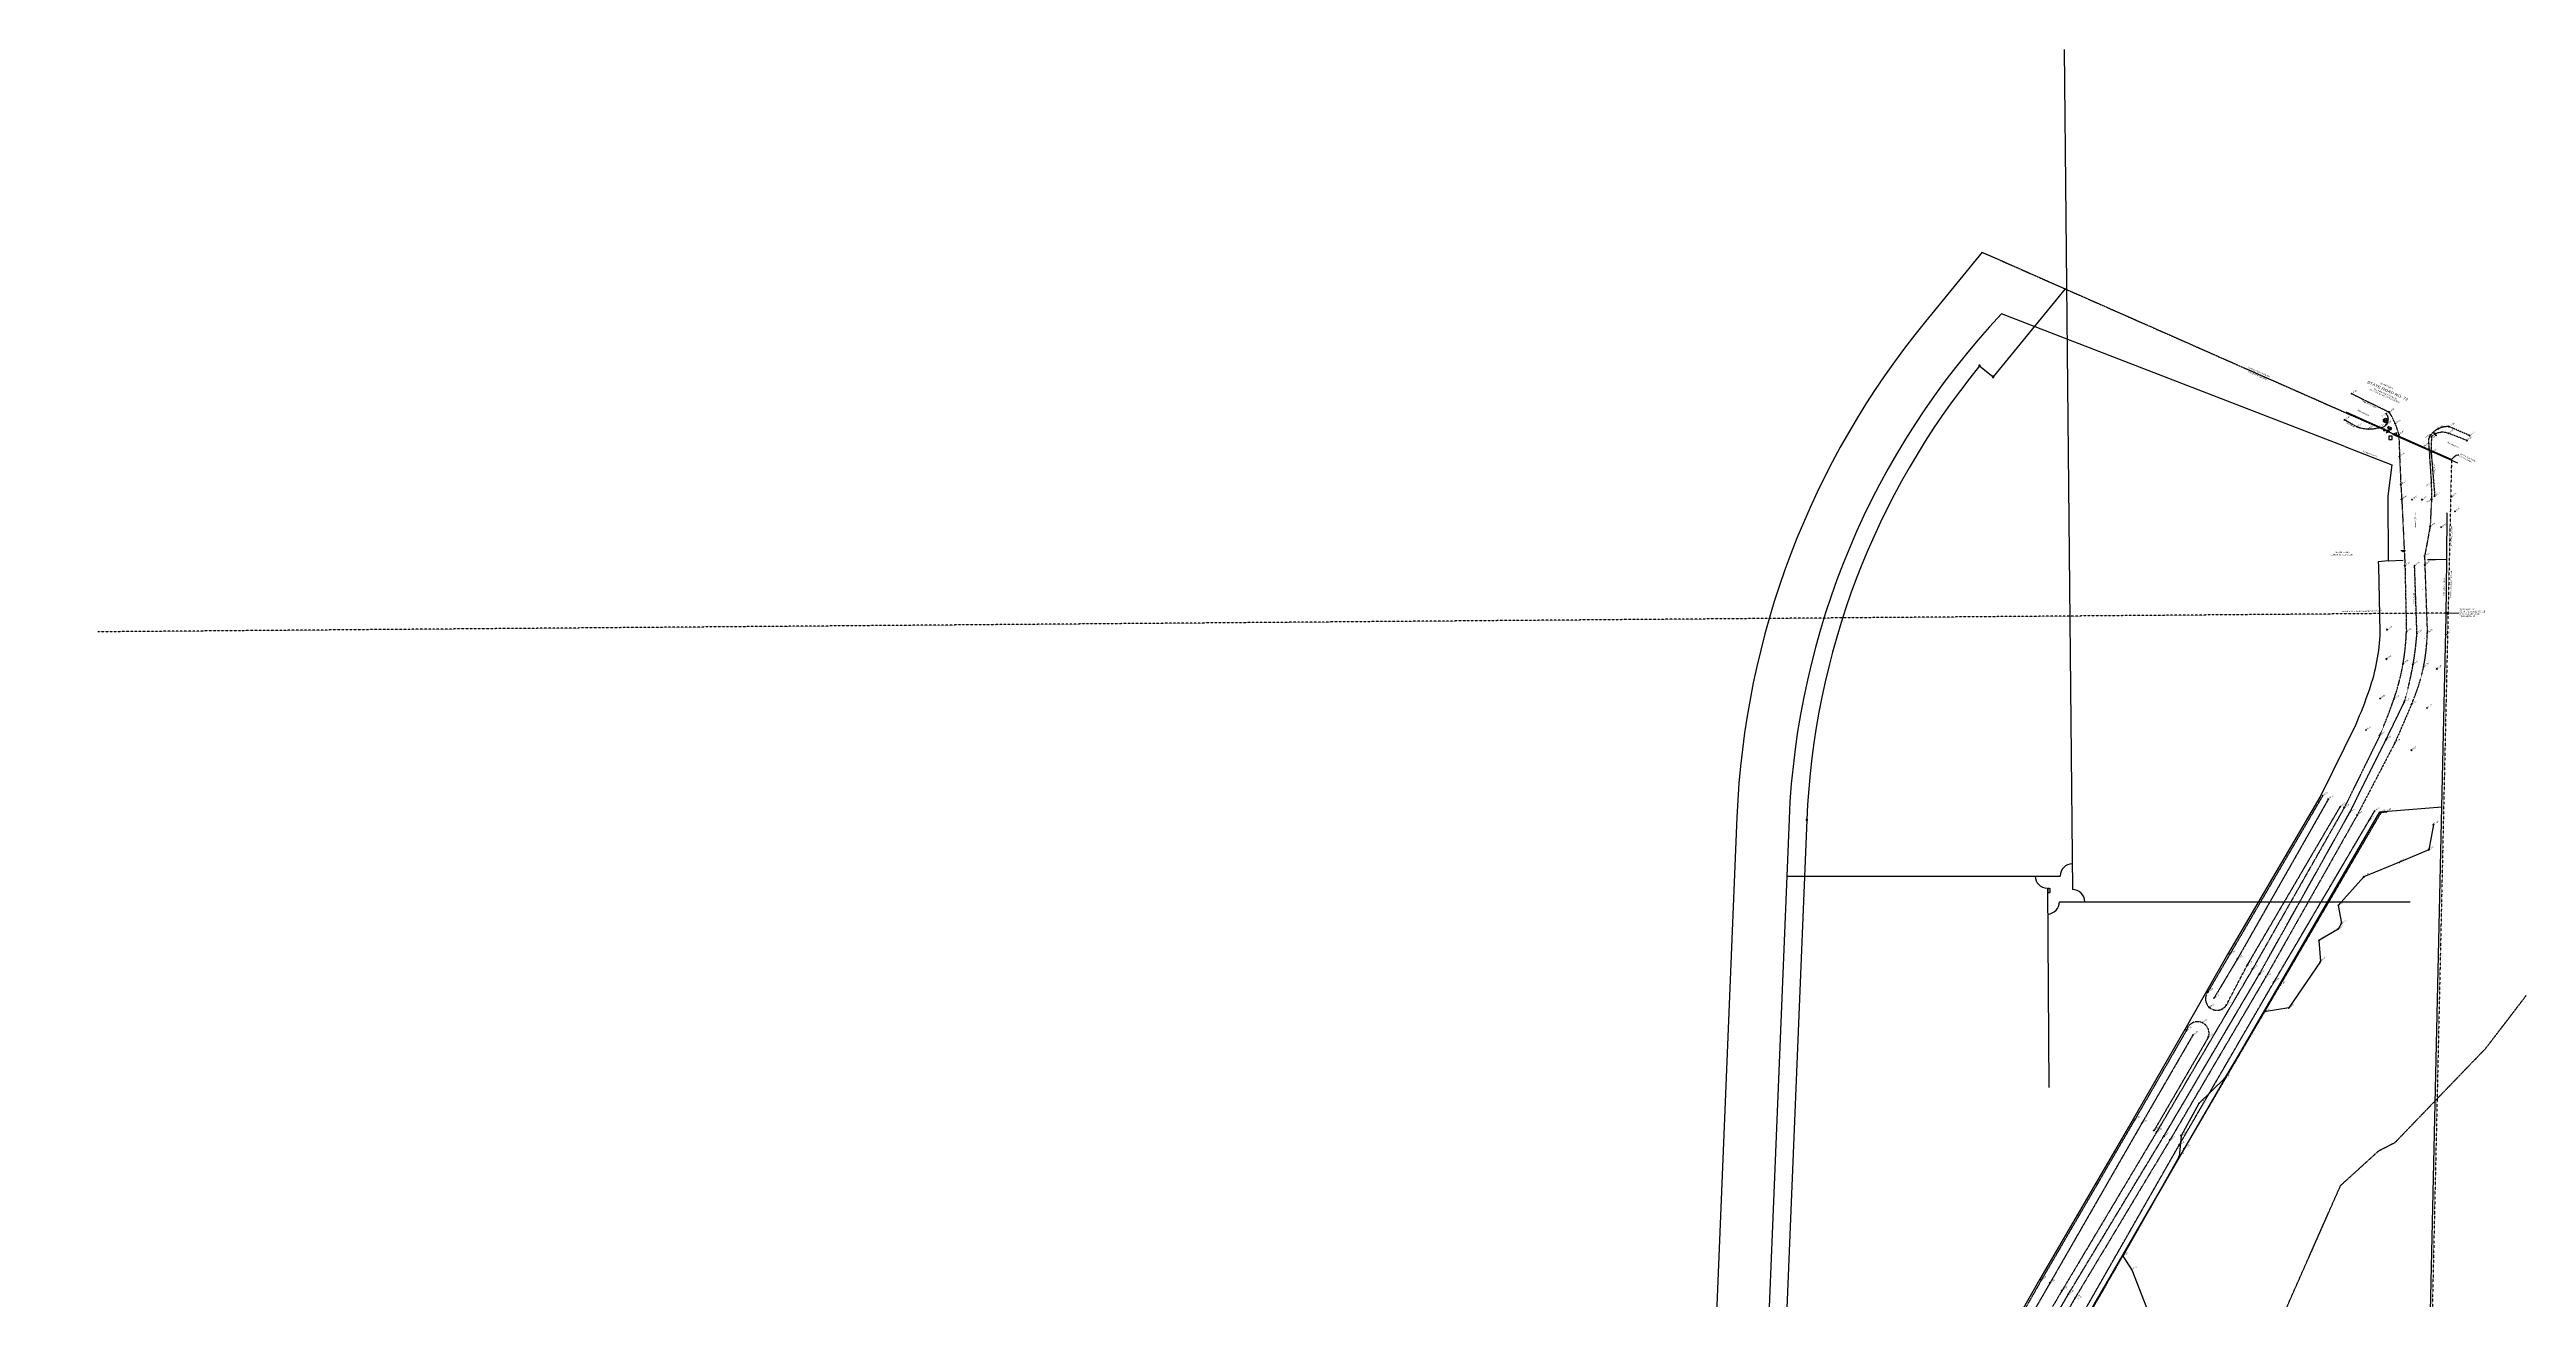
# Model space of a CAD drawing. Header units: inches. Extents: x -625442 to 34963, y -27993 to 66986.
# Drawn here: x -481696 to -447764, y 49692 to 66821 of the extents above; entities that cross this region are included whole.
import ezdxf
from ezdxf.enums import TextEntityAlignment as Align

# ---------------------------------------------------------------- set-up
doc = ezdxf.new("R2010")
doc.units = ezdxf.units.IN
doc.header["$LTSCALE"] = 0.5
doc.header["$MEASUREMENT"] = 0
for name, pattern in [('CENTER2', [1.125, 0.75, -0.125, 0.125, -0.125]), ('CENTERX2', [4, 2.5, -0.5, 0.5, -0.5]), ('DASHED2', [0.375, 0.25, -0.125]), ('DIVIDE2', [0.625, 0.25, -0.125, 0, -0.125, 0, -0.125]), ('PHANTOM', [20, 10, -2, 2, -2, 2, -2]), ('PHANTOM2', [1.25, 0.625, -0.125, 0.125, -0.125, 0.125, -0.125])]:
    doc.linetypes.add(name, pattern=pattern)
for name, color, linetype in [('A-DOOR', 51, 'Continuous'), ('A-ELEV-PATT-SH30', 201, 'Continuous'), ('BOUNDARY', 7, 'Continuous'), ('CL_ROAD', 227, 'CENTER2'), ('CL_SWALE', 227, 'CENTERX2'), ('EASEMENT', 7, 'Continuous'), ('EDGE OF PAVEMENT', 253, 'DASHED2'), ('FEMA FLOOD ZONE', 190, 'PHANTOM'), ('FENCE', 7, 'FEN_LINE'), ('GUY WIRE', 10, 'Continuous'), ('OVERHEAD WIRE', 251, 'OHE_POWER_LINE'), ('POWER POLE CONCRETE', 10, 'Continuous'), ('POWER POLE WOODMARK', 2, 'Continuous'), ('RIGHT OF WAY', 214, 'PHANTOM2'), ('SECTION LINE', 101, 'DIVIDE2'), ('SIGN POST METALMARK', 1, 'Continuous'), ('SPOT ELEVATION TEXT', 252, 'Continuous'), ('STORM MANHOLE', 51, 'Continuous'), ('SURVEY MONUMENTS', 1, 'Continuous'), ('TEXT', 7, 'Continuous'), ('TOP OF BANK', 252, 'DASHED2'), ('TREE LINE', 73, 'Continuous'), ('UGE PB', 253, 'Continuous')]:
    doc.layers.add(name, color=color, linetype=linetype)
doc.styles.add('BLDG', font='IC-Romans.shx', dxfattribs={"width": 0.8})
doc.styles.add('BRG', font='swissc.ttf', dxfattribs={"width": 1.5, "oblique": 8})
doc.styles.add('ROMANS', font='ROMANS.SHX', dxfattribs={"height": 0.2})
doc.styles.get("Standard").update_dxf_attribs({"font": 'Arial.ttf'})
doc.styles.add('TXT', font='IC-Romans.shx')
doc.linetypes.add('FEN_LINE', pattern='A,0.5,-0.2,[" X ",Standard,S=0.1,R=0,X=-0.1,Y=-0.05],-0.25', length=0.95)
doc.linetypes.add('OHE_POWER_LINE', pattern='A,0.43,["OE",ROMANS,S=0.07,R=0,X=0,Y=-0.036398],0.009979,-0.121091', length=0.56107)
doc.dimstyles.new('20 SCALE', dxfattribs={"dimtxt": 1.6, "dimasz": 2, "dimexe": 0.18, "dimexo": 0.0625, "dimgap": 0.04, "dimtad": 0, "dimdec": 1, "dimzin": 0, "dimdsep": 46, "dimtxsty": 'BLDG', "dimcen": 0.09, "dimaunit": 1, "dimadec": 4, "dimazin": 0, "dimtfac": 1, "dimtdec": 1, "dimtofl": 0, "dimtmove": 2, "dimatfit": 3, "dimfxl": 1, "dimtolj": 1, "dimtzin": 0, "dimarcsym": 0})

# ---------------------------------------------------------------- blocks, each defined once
blk = doc.blocks.new('SPT10')
at = {"color": 0, "linetype": 'Continuous'}
for p, q in [((-0.4, -0.4), (0.4, 0.4)), ((0.4, -0.4), (-0.4, 0.4))]:
    blk.add_line(p, q, dxfattribs=at)
blk = doc.blocks.new('SPT13')
blk.add_hatch(color=0).paths.add_polyline_path([(-0.5, 0.5), (-0.5, -0.5), (0.5, -0.5), (0.5, 0.5)])
at = {"color": 0}
blk.add_lwpolyline([(-0.5, 0.5), (-0.5, -0.5), (0.5, -0.5), (0.5, 0.5)], close=True, dxfattribs=at)
blk = doc.blocks.new('SPT6')
at = {"color": 0, "linetype": 'Continuous'}
blk.add_lwpolyline([(-0.5, -0.5), (0.5, -0.5), (0.5, 0.5), (-0.5, 0.5)], close=True, dxfattribs=at)
blk = doc.blocks.new('SPT5')
at = {"color": 0, "linetype": 'ByBlock', "const_width": 0.5, "flags": 128}
blk.add_lwpolyline([(-0.25, 0, 1), (0.25, 0, 1)], format="xyb", close=True, dxfattribs=at)
blk = doc.blocks.new('SPT116')
blk.add_line((-0.54, 0), (0.54, 0))
blk.add_ellipse((0, -0.15), major_axis=(0.106, 0.106), ratio=1, start_param=5.497787, end_param=11.780972)
blk = doc.blocks.new('SPT3')
at = {"color": 0, "linetype": 'ByBlock', "const_width": 0.25, "flags": 128}
blk.add_lwpolyline([(-0.125, 0, 1), (0.125, 0, 1)], format="xyb", close=True, dxfattribs=at)
blk = doc.blocks.new('SPT96')
at = {"color": 0, "linetype": 'Continuous'}
for points in [[(-0.11, 0.17), (-0.15, 0.22), (-0.2, 0.24), (-0.28, 0.24), (-0.34, 0.22), (-0.37, 0.17), (-0.37, 0.12), (-0.35, 0.08), (-0.34, 0.05), (-0.3, 0.03), (-0.18, -0.02), (-0.15, -0.04), (-0.13, -0.07), (-0.11, -0.11), (-0.11, -0.19), (-0.15, -0.23), (-0.2, -0.26), (-0.28, -0.26), (-0.34, -0.23), (-0.37, -0.19), (-0.37, -0.19)], [(0.01, 0.24), (0.1, -0.26), (0.2, 0.24), (0.29, -0.26), (0.39, 0.24), (0.39, 0.24)]]:
    blk.add_lwpolyline(points, dxfattribs=at)
blk.add_circle((0, 0), 0.5, dxfattribs=at)
blk = doc.blocks.new('SPT50')
at = {"color": 0, "linetype": 'Continuous'}
for p, q in [((-0.6, 0.15), (-0.15, 0.15)), ((-0.6, 0), (-0.15, 0)), ((0.15, 0.15), (0.6, 0.15)), ((0.15, 0), (0.6, 0)), ((-0.6, -0.15), (-0.15, -0.15)), ((0.15, -0.15), (0.6, -0.15))]:
    blk.add_line(p, q, dxfattribs=at)
blk.add_lwpolyline([(-0.75, 0.375), (-0.75, -0.375), (0.75, -0.375), (0.75, 0.375)], close=True, dxfattribs=at)
blk = doc.blocks.new('SPT28')
at = {"color": 0, "linetype": 'Continuous'}
blk.add_line((0.53, 0.53), (-0.53, -0.53), dxfattribs=at)
blk.add_circle((0, 0), 0.375, dxfattribs=at)
blk = doc.blocks.new('SPT51')
at = {"color": 0, "linetype": 'Continuous'}
blk.add_line((0, 0), (0, 0.375), dxfattribs=at)
blk.add_arc((0, 0.3125), 0.3125, 216.869898, 323.130102, dxfattribs=at)

msp = doc.modelspace()

# ---------------------------------------------------------------- linework, layer by layer
at = {"layer": 'A-DOOR', "ltscale": 0.5}
for centre, start, end in [((-453982.56867, 55494.38501), 91.453715203, 179.756487891), ((-454327.01414, 55495.84894), 180.255758215, 270), ((-453984.06474, 55142.37829), 0, 89.756487889), ((-454328.51643, 55142.37829), 271.460774259, 0)]:
    msp.add_arc(centre, 168, start, end, dxfattribs=at)
at = {"layer": 'A-ELEV-PATT-SH30', "ltscale": 0.5, "flags": 128}
msp.add_lwpolyline([(-454302.33574, 55264.44282), (-454310.25567, 55264.47648, -0.4142135624), (-454318.14194, 55272.43007), (-454317.93998, 55319.94964, -0.4142135624), (-454309.98639, 55327.83591), (-454302.06646, 55327.80225, -0.4142135624), (-454294.18019, 55319.84866), (-454294.38216, 55272.32909, -0.4142135624)], format="xyb", close=True, dxfattribs=at)
at = {"layer": 'BOUNDARY'}
msp.add_lwpolyline([(-455220.80268, 64043.88481), (-455998.24827, 63093.9977, 0.1626301766), (-458581.27069, 56302.95768), (-459295.33756, 38905.7259, -0.1030827088), (-460436.51138, 34369.63044), (-464041.13928, 26943.56825, -0.0480698895), (-465759.29655, 24128.35616), (-472751.13138, 14816.23434, -0.0821429728), (-475452.61013, 12233.93995), (-476282.58151, 11667.43194, -0.0683606838), (-479075.16348, 10275.42918), (-484667.80823, 8385.33493, -0.0559828453), (-486544.08142, 7977.44989), (-486582.75851, 7973.48282, 0.1646773725), (-490598.35836, 6138.4667), (-491667.98157, 5131.84879, 0.0898707178), (-494097.89113, 1844.09453)], format="xyb", dxfattribs=at)
at = {"layer": 'CL_ROAD'}
msp.add_lwpolyline([(-455305.62095, 47595.29319), (-454036.78983, 49768.75315), (-452732.28259, 51928.03291), (-451421.77493, 54152.58565), (-450181.1161, 56372.43864), (-449686.59116, 57366.24845), (-449437.83181, 57877.70591, 0.0535654961), (-449264.39575, 58821.76271), (-449296.66238, 59749.14815)], format="xyb", dxfattribs=at)
at = {"layer": 'CL_SWALE'}
for points in [[(-456944.99021, 44042.75396), (-456870.10353, 44260.33546), (-456583.66395, 44769.74857), (-456276.25429, 45294.66559), (-455969.0904, 45850.66264), (-455669.23769, 46365.33305), (-455371.2199, 46894.49211), (-455051.19652, 47434.8439), (-453779.70199, 49604.95982), (-452521.84612, 51807.34946), (-451221.52635, 54044.49096), (-449916.78928, 56262.06185), (-449843.89483, 56385.30537)], [(-450478.25254, 56548.98089), (-451726.06572, 54354.85935), (-452043.68651, 53823.65079)], [(-452333.37811, 53316.73063), (-453034.61167, 52105.10785), (-454292.7866, 49916.69606), (-455543.71816, 47743.21827), (-455857.24113, 47192.41178), (-456149.60911, 46690.10094), (-456477.92708, 46127.0038), (-456796.87336, 45628.18723), (-457125.68369, 45069.14953), (-457409.56128, 44567.28695), (-457822.62526, 43893.19558)]]:
    msp.add_lwpolyline(points, dxfattribs=at)
at = {"layer": 'EASEMENT'}
for p in [(-454081.7205, 63540.9859), (-455255.35094, 62485.96518)]:
    msp.add_line(p, (-455069.6266, 62333.95705), dxfattribs=at)
msp.add_lwpolyline([(-455255.35094, 62485.96518, 0.1626301766), (-457622.07832, 56263.58777), (-458336.14519, 38866.35599, -0.1030827088), (-459572.87769, 33950.42063), (-463177.50559, 26524.35845, -0.0480698895), (-464991.60308, 23551.94768), (-471983.43791, 14239.82586, -0.0821429728), (-474911.40353, 11441.03679), (-475741.37491, 10874.52878, -0.0683606838), (-478767.79985, 9365.96362), (-484360.4446, 7475.86938, -0.0559828453), (-486446.12912, 7022.46018), (-486484.80621, 7018.49311, 0.1646773725), (-489940.43815, 5439.36656), (-491010.06136, 4432.74865, 0.0898707178), (-493236.49712, 1420.3017)], format="xyb", dxfattribs=at)
at = {"layer": 'EDGE OF PAVEMENT'}
for points in [[(-450157.36402, 62104.29158), (-449645.18101, 61852.72745, -0.0891258707), (-449512.6621, 61544.35705), (-449502.36867, 61244.13825), (-449485.75174, 60860.35762), (-449472.28218, 60659.82314), (-449429.01483, 59754.60067), (-449409.02237, 58838.0129, -0.0746595633), (-449578.73269, 57922.31882, -0.019164248), (-449773.70792, 57420.55434), (-450260.81438, 56430.53604), (-451516.4584, 54220.98724), (-452828.68631, 51989.75226), (-454126.03137, 49815.05544), (-455404.29911, 47667.05527)], [(-448543.45543, 61530.81776), (-448822.5464, 61653.13077, 0.2465070504), (-449079.91847, 61536.34511, 0.2274912157), (-449104.37405, 61423.85594), (-449068.2375, 60889.31659), (-449065.256, 60659.25788), (-449083.78198, 60285.49647), (-449159.74489, 59878.27144), (-449156.93721, 59758.56017), (-449123.38707, 58825.93882, -0.1016018283), (-449340.64952, 57843.50438), (-449563.97979, 57326.04298), (-450083.53453, 56328.90016), (-451336.18783, 54110.05988), (-452646.8982, 51879.35169), (-453949.1308, 49711.13197), (-455211.73491, 47549.47203)]]:
    msp.add_lwpolyline(points, format="xyb", dxfattribs=at)
at = {"layer": 'FEMA FLOOD ZONE'}
msp.add_lwpolyline([(-452040.08279, 47333.66524), (-450310.47485, 51254.04194), (-449783.5203, 51733.0147), (-449564.01338, 51844.07404), (-448318.48432, 53137.29999), (-447764.15582, 53862.60131)], dxfattribs=at)
at = {"layer": 'FENCE'}
for p, q in [((-454097.16572, 66821.19061), (-453983.35073, 55310.37677)), ((-457902.57018, 55495.09902), (-454150.56715, 55495.09902)), ((-454327.72816, 55327.85046), (-454308.18229, 52598.16916)), ((-454160.51643, 55142.37829), (-449355.99983, 55142.37829))]:
    msp.add_line(p, q, dxfattribs=at)
for points in [[(-450251.37356, 61379.41), (-454955.32935, 63197.46421, 0.1803774814), (-457865.88745, 56273.59488), (-458382.64128, 43683.61696)], [(-449793.80314, 59799.768), (-449791.0421, 59742.00256), (-449771.38025, 58840.57189, -0.0737679721), (-449921.13359, 58040.47966, -0.018840216), (-450102.62808, 57572.50982), (-450581.06023, 56600.12159), (-451861.34483, 54420.07644), (-452442.53968, 53392.8709)], [(-452442.53968, 53392.8709), (-453152.61876, 52164.70815), (-454429.5131, 49972.55264), (-455659.28322, 47807.57448), (-455961.9612, 47252.16529), (-456255.15884, 46746.45922), (-456618.97589, 46205.13868), (-456920.80168, 45704.06887), (-457276.92257, 45141.05049), (-457586.55354, 44666.82968, 0.072540669), (-458096.36182, 43697.21176, 0.0206057133), (-458099.08323, 43683.61696, 0.0206057133)]]:
    msp.add_lwpolyline(points, format="xyb", dxfattribs=at)
for points in [[(-450251.37356, 61379.41), (-449607.67184, 61130.62267), (-449662.7054, 60699.67314)], [(-449662.7054, 60699.67314), (-449659.91042, 59815.84579)], [(-449008.9326, 59834.75946), (-448857.0107, 59836.58044), (-448848.24861, 60473.33308)], [(-449659.91042, 59815.84579), (-449793.80314, 59799.768)], [(-449659.91042, 59815.84579), (-449452.49978, 59822.29544)], [(-449121.22645, 59831.49519), (-449008.9326, 59834.75946)], [(-448921.88676, 56440.91987), (-448863.21905, 59053.36409), (-448857.0107, 59836.58044)], [(-455628.58849, 46274.53893), (-449771.78308, 56372.52376)], [(-454541.52855, 26320.38452), (-449601.46382, 26359.87047), (-448922.57177, 56440.86474)], [(-449771.78308, 56372.52376), (-448921.88676, 56440.91987)]]:
    msp.add_lwpolyline(points, dxfattribs=at)
at = {"layer": 'OVERHEAD WIRE'}
for points in [[(-450236.81107, 61855.25211), (-449660.94805, 61595.34148)], [(-449597.71424, 61549.76024), (-448709.81242, 61159.17721)]]:
    msp.add_lwpolyline(points, dxfattribs=at)
at = {"layer": 'RIGHT OF WAY'}
msp.add_line((-455220.80268, 64043.88481), (-448791.04081, 61205.17811), dxfattribs=at)
at = {"layer": 'SECTION LINE'}
for p, q in [((-448791.04081, 61205.17811), (-449577.99515, 26336.05729)), ((-448838.58569, 59098.51456), (-481032.4773, 58841.18867))]:
    msp.add_line(p, q, dxfattribs=at)
at = {"layer": 'TOP OF BANK'}
for points in [[(-450253.31257, 61747.29697), (-450086.07251, 61651.82877, 0.1546352043), (-449788.36934, 61639.45589, 0.6807582986), (-449683.83408, 61832.15333)], [(-448580.93232, 61463.09342), (-448833.10083, 61561.17542, 0.2959913457), (-449066.63752, 61512.71521), (-449069.38632, 61297.30207), (-449020.88757, 60700.42676)], [(-449688.54273, 56373.61536), (-449760.31956, 56360.30909), (-451141.13182, 53998.49276), (-452451.39659, 51760.80781), (-453711.21411, 49566.37053), (-454968.31192, 47395.35936), (-455290.5971, 46856.69202), (-455599.84358, 46319.68731), (-455895.25348, 45806.13035), (-456206.99619, 45261.56126), (-456510.46413, 44737.01095), (-456839.74099, 44156.78313, 0.8360582689), (-456796.49471, 44095.0398), (-456359.50329, 44069.04312), (-455756.67802, 44005.2326), (-455553.42397, 44004.26532)], [(-450555.5012, 56596.51701), (-451829.42786, 54420.57169), (-452128.48489, 53906.90895, 1.0377968342), (-451875.39987, 53725.697), (-451586.45102, 54277.60357), (-450313.86445, 56446.80424)], [(-452421.76239, 53380.85823), (-453131.86088, 52152.66191), (-454408.70914, 49960.58551), (-455638.31051, 47795.90443), (-455941.03925, 47240.40209), (-456234.79548, 46733.73256), (-456598.72466, 46192.2452), (-456900.37851, 45691.46083), (-457256.7321, 45128.07456), (-457566.78944, 44653.20074, 0.0724975898), (-458073.31304, 43690.40519, 0.9504228911), (-457796.46599, 43610.33296), (-457639.50355, 43784.36447)], [(-452421.76239, 53380.85823, -1.048298882), (-452121.49756, 53287.21564), (-452866.31798, 52007.02141)]]:
    msp.add_lwpolyline(points, format="xyb", dxfattribs=at)
at = {"layer": 'TREE LINE'}
msp.add_lwpolyline([(-449037.08715, 56200.24586), (-449101.94475, 55854.73577), (-449505.4109, 55683.96525), (-449991.60036, 55482.56609), (-450342.50174, 55092.09804), (-450297.73937, 54848.13364), (-450345.64633, 54766.05029), (-450607.61681, 54609.33183), (-450587.79423, 54325.7547), (-451021.32759, 53687.39204), (-451356.61077, 53633.83943), (-451901.33487, 52719.01693), (-452250.19275, 52378.65371), (-452495.15155, 51936.2252), (-452523.80978, 51652.5355), (-453292.53525, 50285.83555), (-453171.97741, 50099.78429), (-452906.87665, 49415.94862)], dxfattribs=at)

# ---------------------------------------------------------------- block references
at = {"layer": 'GUY WIRE', "xscale": 96, "yscale": 96, "zscale": 96, "rotation": 68.07385202311752}
msp.add_blockref('SPT51', (-449544.72755, 61547.78332), dxfattribs=at)
at = {"layer": 'POWER POLE CONCRETE', "xscale": 48, "yscale": 48, "zscale": 48}
msp.add_blockref('SPT6', (-449625.8923, 61500.42256), dxfattribs=at)
at = {"layer": 'POWER POLE WOODMARK', "xscale": 48, "yscale": 48, "zscale": 48}
msp.add_blockref('SPT28', (-449660.84959, 61590.98874), dxfattribs=at)
at = {"layer": 'SIGN POST METALMARK', "xscale": 60, "yscale": 60, "zscale": 60, "rotation": 129.6124511664551}
msp.add_blockref('SPT116', (-449016.72175, 61550.90986), dxfattribs=at)
at = {"layer": 'SIGN POST METALMARK', "xscale": 60, "yscale": 60, "zscale": 60}
msp.add_blockref('SPT116', (-449453.24175, 59957.17874), dxfattribs=at)
at = {"layer": 'SPOT ELEVATION TEXT', "xscale": 19.2, "yscale": 19.2, "zscale": 19.2}
for p in [(-450157.36402, 62104.29158), (-449683.83408, 61832.15333), (-449645.18101, 61852.72745), (-450253.31257, 61747.29697), (-450086.07251, 61651.82877), (-449930.02508, 61622.35332), (-449788.36934, 61639.45589), (-449682.72756, 61681.99086), (-449561.52418, 61695.82434), (-449512.6621, 61544.35705), (-449104.37405, 61423.85594), (-449079.91847, 61536.34511), (-449066.63752, 61512.71521), (-448969.70554, 61624.57265), (-448833.10083, 61561.17542), (-448822.5464, 61653.13077), (-448580.93232, 61463.09342), (-448543.45543, 61530.81776), (-449502.36867, 61244.13825), (-449069.38632, 61297.30207), (-449485.75174, 60860.35762), (-449068.2375, 60889.31659), (-449472.34068, 60655.47073), (-449472.28218, 60659.82314), (-449330.74271, 60653.29596), (-449192.69866, 60651.36373), (-449065.256, 60659.25788), (-449064.65718, 60655.4558), (-449020.88757, 60700.42676), (-448789.6808, 60693.14988), (-448743.12081, 60492.64229), (-449083.78198, 60285.49647), (-448929.7296, 60276.23993), (-449430.21199, 59747.58413), (-449296.66238, 59749.14815), (-449159.74489, 59878.27144), (-449156.93721, 59758.56017), (-449672.51162, 58870.65873), (-449409.02237, 58838.0129), (-449264.39575, 58821.76271), (-449123.38707, 58825.93882), (-448868.82614, 58802.172), (-449682.19932, 58470.01867), (-449453.5376, 58408.11456), (-449317.21601, 58393.46067), (-449173.62952, 58363.57024), (-448991.6268, 58334.57849), (-449765.47899, 57927.58642), (-449578.73269, 57922.31882), (-449437.83181, 57877.70591), (-449340.64952, 57843.50438), (-449127.41999, 57798.53803), (-449963.05759, 57495.85402), (-449773.70792, 57420.55434), (-449686.59116, 57366.24845), (-449563.97979, 57326.04298), (-449339.21042, 57219.65683), (-450555.5012, 56596.51701), (-450478.25254, 56548.98089), (-450313.86445, 56446.80424), (-450260.81438, 56430.53604), (-450181.1161, 56372.43864), (-450083.53453, 56328.90016), (-449843.89483, 56385.30537), (-449760.31956, 56360.30909), (-449688.54273, 56373.61536), (-449916.78928, 56262.06185), (-449037.08715, 56200.24586), (-449505.4109, 55683.96525), (-449101.94475, 55854.73577), (-449991.60036, 55482.56609), (-450342.50174, 55092.09804), (-450345.64633, 54766.05029), (-450297.73937, 54848.13364), (-451829.42786, 54420.57169), (-451726.06572, 54354.85935), (-450607.61681, 54609.33183), (-450587.79423, 54325.7547), (-451586.45102, 54277.60357), (-451516.4584, 54220.98724), (-451421.77493, 54152.58565), (-451336.18783, 54110.05988), (-451221.52635, 54044.49096), (-451141.13182, 53998.49276), (-452128.48489, 53906.90895), (-452106.84166, 53693.51382), (-452043.68651, 53823.65079), (-451875.39987, 53725.697), (-451356.61077, 53633.83943), (-451021.32759, 53687.39204), (-452421.76239, 53380.85823), (-452333.37811, 53316.73063), (-452205.37831, 53484.94609), (-452121.49756, 53287.21564), (-451901.33487, 52719.01693), (-452250.19275, 52378.65371), (-453131.86088, 52152.66191), (-453034.61167, 52105.10785), (-452866.31798, 52007.02141), (-452828.68631, 51989.75226), (-452732.28259, 51928.03291), (-452495.15155, 51936.2252), (-452646.8982, 51879.35169), (-452523.80978, 51652.5355), (-452521.84612, 51807.34946), (-452451.39659, 51760.80781), (-453292.53525, 50285.83555), (-454408.70914, 49960.58551), (-454292.7866, 49916.69606), (-453171.97741, 50099.78429), (-454126.03137, 49815.05544), (-454036.78983, 49768.75315), (-453949.1308, 49711.13197)]:
    msp.add_blockref('SPT10', p, dxfattribs=at)
at = {"layer": 'STORM MANHOLE', "xscale": 60, "yscale": 60, "zscale": 60}
msp.add_blockref('SPT96', (-449693.96691, 61737.13358), dxfattribs=at)
at = {"layer": 'SURVEY MONUMENTS', "xscale": 19.2, "yscale": 19.2, "zscale": 19.2}
for name, p in [('SPT5', (-454080.88475, 63541.17005)), ('SPT13', (-455255.65932, 62485.26219)), ('SPT13', (-455069.49408, 62335.43771)), ('SPT13', (-449712.12748, 61611.07848)), ('SPT3', (-449112.70629, 61394.98665)), ('SPT5', (-448791.04081, 61205.17811)), ('SPT3', (-449192.38328, 59421.14534)), ('SPT13', (-448839.75054, 59098.92458)), ('SPT3', (-449162.8922, 58750.19297)), ('SPT13', (-457623.07135, 56264.05856))]:
    msp.add_blockref(name, p, dxfattribs=at)
at = {"layer": 'UGE PB', "xscale": 36, "yscale": 36, "zscale": 36, "rotation": 335.4874162213616}
msp.add_blockref('SPT50', (-449639.74731, 61632.92872), dxfattribs=at)

# ---------------------------------------------------------------- texts
at = {"layer": 'SPOT ELEVATION TEXT', "style": 'BLDG', "width": 0.8}
for s, p in [('24.66', (-450112.25184, 62125.8914)), ('21.44', (-450208.2004, 61768.89678)), ('24.02', (-449718.00055, 61802.1212)), ('24.38', (-449600.06883, 61874.32727)), ('21.41', (-450040.96034, 61673.42858)), ('21.38', (-449884.9129, 61643.95313)), ('21.83', (-449743.25716, 61661.0557)), ('22.86', (-449637.61539, 61703.59067)), ('24.26', (-449516.41201, 61717.42416)), ('24.49', (-449467.54992, 61565.95686)), ('24.16', (-449140.12522, 61393.0125)), ('24.22', (-449121.25484, 61513.51356)), ('24.15', (-449012.20164, 61513.34008)), ('24.41', (-448924.59337, 61646.17246)), ('23.97', (-448787.98866, 61582.77524)), ('24.58', (-448777.43423, 61674.73058)), ('23.53', (-448535.82015, 61484.69324)), ('24.47', (-448498.34325, 61552.41758)), ('24.44', (-449457.25649, 61265.73807)), ('24.05', (-449024.27415, 61318.90188)), ('24.67', (-449440.63956, 60881.95743)), ('24.49', (-449103.60695, 60852.60589)), ('24.21', (-448975.77539, 60722.02657)), ('19.77', (-448744.56863, 60714.74969)), ('24.60', (-449427.17001, 60681.42295)), ('24.93', (-449285.63053, 60674.89577)), ('24.77', (-449147.58648, 60672.96354)), ('24.50', (-449100.39353, 60626.19911)), ('19.65', (-448698.00863, 60514.2421)), ('24.49', (-449038.6698, 60307.09628)), ('20.81', (-448884.61743, 60297.83975)), ('24.93', (-449385.09981, 59769.18394)), ('25.18', (-449251.5502, 59770.74796)), ('24.87', (-449114.63272, 59899.87125)), ('24.96', (-449111.82503, 59780.15998)), ('21.19', (-449627.39944, 58892.25854)), ('25.08', (-449363.91019, 58859.61272)), ('25.39', (-449219.28358, 58843.36252)), ('25.20', (-449078.2749, 58847.53863)), ('20.77', (-448823.71396, 58823.77181)), ('20.82', (-449637.08714, 58491.61848)), ('24.98', (-449408.42542, 58429.71438)), ('25.34', (-449272.10383, 58415.06048)), ('24.79', (-449128.51735, 58385.17006)), ('20.45', (-448946.51462, 58356.1783)), ('20.55', (-449720.36682, 57949.18624)), ('24.72', (-449533.62051, 57943.91864)), ('24.92', (-449392.71964, 57899.30573)), ('24.85', (-449295.53735, 57865.10419)), ('20.77', (-449082.30781, 57820.13785)), ('20.45', (-449917.94542, 57517.45384)), ('23.28', (-449728.59575, 57442.15415)), ('23.81', (-449641.47899, 57387.84827)), ('23.68', (-449518.86761, 57347.64279)), ('19.92', (-449294.09824, 57241.25664)), ('20.92', (-450510.38902, 56618.11682)), ('20.14', (-450433.14036, 56570.5807)), ('23.13', (-450268.75228, 56468.40405)), ('23.55', (-450215.70221, 56452.13585)), ('23.52', (-450136.00392, 56394.03846)), ('23.26', (-450038.42235, 56350.49997)), ('20.17', (-449798.78265, 56406.90518)), ('20.56', (-449715.20739, 56381.9089)), ('20.62', (-449643.43055, 56395.21518)), ('20.21', (-449871.67711, 56283.66166)), ('20.92', (-448991.97497, 56221.84568)), ('21.08', (-449460.29872, 55705.56507)), ('22.12', (-449056.83258, 55876.33559)), ('21.09', (-449946.48818, 55504.1659)), ('21.22', (-450297.38957, 55113.69785)), ('21.05', (-450562.50464, 54630.93164)), ('21.23', (-450300.53416, 54787.6501)), ('21.17', (-450252.62719, 54869.73345)), ('21.30', (-451784.31568, 54442.1715)), ('20.05', (-451680.95354, 54376.45916)), ('23.19', (-451541.33885, 54299.20338)), ('21.07', (-450542.68205, 54347.35451)), ('21.28', (-452083.37271, 53928.50876)), ('23.55', (-451471.34623, 54242.58706)), ('23.39', (-451376.66275, 54174.18546)), ('23.03', (-451291.07566, 54131.65969)), ('20.20', (-451176.41417, 54066.09077)), ('20.90', (-451096.01964, 54020.09258)), ('22.01', (-452061.72948, 53715.11363)), ('20.36', (-451998.57433, 53845.25061)), ('23.44', (-451830.28769, 53747.29681)), ('21.10', (-451311.4986, 53655.43924)), ('21.31', (-450976.21542, 53708.99186)), ('21.21', (-452376.65022, 53402.45804)), ('20.22', (-452288.26594, 53338.33044)), ('22.29', (-452160.26614, 53506.5459)), ('23.78', (-452076.38538, 53308.81546)), ('21.20', (-451856.2227, 52740.61674)), ('21.46', (-452205.08058, 52400.25352)), ('20.78', (-453086.7487, 52174.26172)), ('20.00', (-452989.49949, 52126.70766)), ('23.92', (-452821.20581, 52028.62122)), ('24.05', (-452783.57414, 52011.35207)), ('23.70', (-452687.17041, 51949.63273)), ('23.23', (-452601.78603, 51900.9515)), ('21.23', (-452450.03937, 51957.82501)), ('21.43', (-452478.6976, 51674.13531)), ('20.58', (-452476.73394, 51828.94928)), ('22.13', (-452406.28442, 51782.40762)), ('20.02', (-453247.42308, 50307.43537)), ('18.97', (-454363.59697, 49982.18532)), ('18.56', (-454247.67442, 49938.29587)), ('22.79', (-453126.86523, 50121.38411)), ('23.30', (-454080.9192, 49836.65526)), ('23.24', (-453991.67766, 49790.35297)), ('23.16', (-453904.01862, 49732.73179)), ('22.84', (-453881.18431, 49706.18653))]:
    msp.add_text(s, height=19.2, rotation=33, dxfattribs=at).set_placement(p, align=Align.CENTER)
at = {"layer": 'TEXT'}
for s, insert, char_height, attachment_point, rotation, style in [('Southerly Right-of-Way line ', (-451424.08019, 62410.95613), 19.2, 2, 336.17878895, 'TXT'), ('N66°10\'44"W  481.95\'(F)', (-451442.19659, 62359.90874), 19.2, 2, 336.17878895, 'TXT'), ('STATE ROAD NO. 72', (-449661.1915, 62162.23805), 36, 2, 336.17878895, 'BRG'), ("100' Public Right-of-Way, per \\PFDOT Map Section 17070 (105)-2501 ", (-449689.87864, 62110.6425), 19.2, 2, 336.17878895, 'TXT'), ('(CLARK ROAD)', (-449674.18578, 62221.90156), 19.2, 2, 336.17878895, 'TXT'), ('Drainage Ditch ', (-449993.51445, 61851.47538), 19.2, 2, 333.841546452, 'TXT'), ('Edge of pavement ', (-449916.25028, 61971.09114), 19.2, 2, 333.841546452, 'TXT'), ('Top of Bank ', (-450177.77315, 61691.62777), 19.2, 2, 330.280318226, 'TXT'), ('Drainage Ditch ', (-448765.82729, 61411.03403), 19.2, 2, 333.841546452, 'TXT'), ("5' Hog-wire Fence ", (-449901.28194, 61288.8203), 19.2, 2, 338.868744774, 'TXT'), ('Top of Bank ', (-449015.13541, 61082.7894), 19.2, 2, 274.645329531, 'TXT'), ('5/8" Iron Rod & Cap \\P(LB7805) Found ', (-448670.11462, 61291.94215), 19.2, 1, 333.841546452, 'TXT'), ('Asphalt Driveway', (-449275.04899, 60374.94897), 19.2, 2, 271.992694508, 'TXT'), ('N01°17\'34"E  175.60\'(F)', (-448800.41691, 60151.52143), 19.2, 2, 88.707122285, 'TXT'), ("4' Barbed-wire Fence ", (-448904.81053, 59450.85467), 19.2, 2, 89.211626306, 'TXT'), ('East line of Section 22-37S-19E', (-448807.64118, 59495.447), 19.2, 2, 88.707122285, 'TXT'), ('South line of the SE 1/4 of Section 22-37S-19E', (-450300.28844, 59131.13217), 19.2, 1, 0.457955621, 'TXT'), ('Center Road', (-449295.80364, 59299.61226), 19.2, 2, 271.992694508, 'TXT')]:
    msp.add_mtext(s, dxfattribs=dict(at, insert=insert, char_height=char_height, attachment_point=attachment_point, rotation=rotation, style=style))
at = {"layer": 'TEXT', "char_height": 19.2, "style": 'TXT'}
for s, insert, attachment_point in [('PID:0294-00-4000\\PLands of Sarasota County', (-450291.79057, 59941.81507), 2), ('Northeast Corner\\PSE 1/4 of Section 22-37S-19E\\P4" Concrete Monument \\P(PLS2030) Found ', (-448683.01055, 59161.28666), 1)]:
    msp.add_mtext(s, dxfattribs=dict(at, insert=insert, attachment_point=attachment_point))

# ---------------------------------------------------------------- leaders
at = {"layer": 'TEXT', "path_type": 1}
msp.add_leader([(-448791.04081, 61205.17811), (-448703.56448, 61267.22526), (-448691.90566, 61265.97633)], dimstyle='20 SCALE', dxfattribs=at)
at = {"layer": 'TEXT'}
msp.add_leader([(-448839.75054, 59098.92458), (-448691.42929, 59099.95654)], dimstyle='20 SCALE', dxfattribs=at)

doc.saveas('drawing.dxf')
